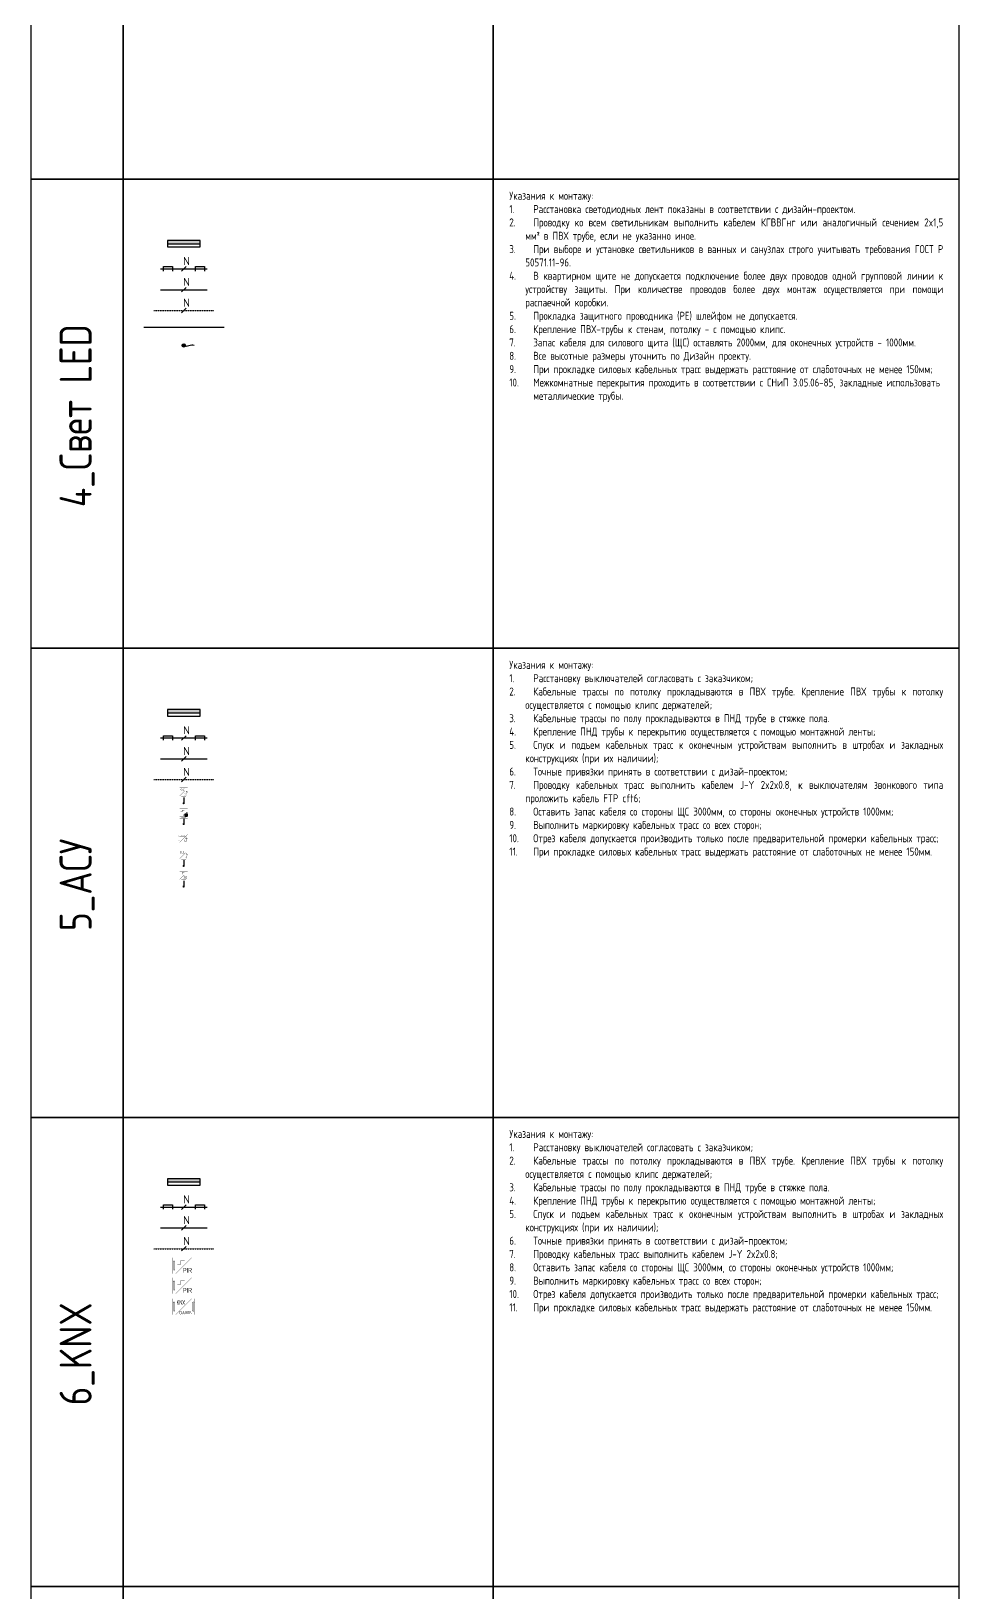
# Model space of a CAD drawing. Header units: millimetres. Extents: x -298345 to 861279, y -149517 to 72226.
# Drawn here: x -215071 to -186103, y -32478 to 16302 of the extents above; entities that cross this region are included whole.
import ezdxf
from ezdxf.enums import TextEntityAlignment as Align

# ---------------------------------------------------------------- set-up
doc = ezdxf.new("R2010")
doc.units = ezdxf.units.MM
doc.linetypes.add('JIS_02_0.7', pattern=[1.35, 0.75, -0.6])
doc.layers.get('0').update_dxf_attribs({"plot": 0})
for name, color, linetype in [('0_UNC_0 Лоток', 1, 'Continuous'), ('0_UNC_0 Щит', 1, 'Continuous'), ('0_UNC_4 LED. Оборудование 24', 1, 'Continuous'), ('0_UNC_4 LED. Трассы 24', 5, 'Continuous'), ('0_UNC_5 АСУ. Оборудование', 1, 'Continuous'), ('0_UNC_5 АСУ. Трассы', 1, 'Continuous'), ('0_UNC_6 KNX. Оборудование', 1, 'Continuous'), ('0_UNC_6 KNX. Трассы', 1, 'Continuous')]:
    doc.layers.add(name, color=color, linetype=linetype)
doc.styles.add('Unecom', font='GOST2304A_0.ttf', dxfattribs={"height": 2.5})
doc.styles.add('Unecom 2', font='isocpeur.ttf', dxfattribs={"height": 2})
doc.styles.add('Unecom 2.0', font='isocpeur.ttf', dxfattribs={"height": 2})
doc.styles.add('СГЕНЕРИР_СТИЛЬ_1', font='')
doc.styles.get('СГЕНЕРИР_СТИЛЬ_1').set_extended_font_data('Arial Кириллический')
doc.linetypes.add('зигзаг', pattern='A,0.00254,-5.08,[131,ltypeshp.shx,S=5.08,R=0,X=-5.08,Y=0],-10.16,[131,ltypeshp.shx,S=5.08,R=180,X=5.08,Y=0],-5.08', length=20.32254)

# ---------------------------------------------------------------- blocks, each defined once
blk = doc.blocks.new('*U12')
at = {"linetype": 'ByBlock', "lineweight": -2}
h = blk.add_hatch(color=0, dxfattribs=at)
h.dxf.hatch_style = 1
h.paths.add_polyline_path([(0.7, 0, 1), (-0.7, 0, 1)])
at = {"color": 0, "linetype": 'ByBlock', "lineweight": -2}
blk.add_line((0, 3.5), (0, 0), dxfattribs=at)
at = {"color": 0, "linetype": 'ByBlock', "lineweight": -2, "const_width": 0.075}
for points in [[(-2.51, 9.56), (2.49, 9.56), (2.49, 4.52), (-2.51, 4.52), (-2.51, 9.56)], [(2.49, 9.56), (-2.49, 4.52)], [(2.49, 4.52), (2.49, 3.5), (-2.49, 3.5), (-2.49, 4.52), (1.56, 4.52)], [(-1.52, 4), (-1.22, 4.3)], [(-1.22, 3.71), (-1.52, 4)], [(1.39, 4.15), (-1.37, 4.15)], [(1.39, 3.86), (-1.37, 3.86)], [(2.08, 5.45), (1.96, 5.86), (1.64, 6.14), (1.21, 6.2), (0.82, 6.02), (0.59, 5.66), (0.59, 5.24), (0.82, 4.87), (1.21, 4.7), (1.63, 4.76), (1.96, 5.04), (2.08, 5.45), (2.08, 5.45)], [(1.69, 5.43), (1.64, 5.63), (1.48, 5.77), (1.27, 5.8), (1.07, 5.71), (0.96, 5.53), (0.96, 5.32), (1.07, 5.14), (1.27, 5.06), (1.47, 5.09), (1.63, 5.22), (1.69, 5.43), (1.69, 5.43)], [(1.52, 4), (1.24, 4.29), (1.52, 4), (1.24, 3.71), (1.52, 4)]]:
    blk.add_lwpolyline(points, dxfattribs=at)
at = {"color": 0, "linetype": 'ByBlock', "lineweight": -2, "style": 'Unecom 2', "width": 0.72352}
blk.add_text('KNX', height=1.5, rotation=0.35254, dxfattribs=at).set_placement((-2.24, 7.62), (0.47, 7.63), align=Align.FIT)
at = {"color": 18, "ltscale": 0.4, "true_color": 0x000000, "style": 'Unecom'}
blk.add_attdef('KNX', (-4.14, 11.88), '', height=2.5, dxfattribs=at)
at = {"color": 0, "linetype": 'ByBlock', "lineweight": -2, "style": 'Unecom'}
blk.add_attdef('№1', (1.35, 6.52), '', height=1.5, dxfattribs=at)
blk = doc.blocks.new('*U13')
at = {"linetype": 'ByBlock', "lineweight": -2}
h = blk.add_hatch(color=0, dxfattribs=at)
h.dxf.hatch_style = 1
h.paths.add_polyline_path([(0.7, 0, 1), (-0.7, 0, 1)])
at = {"color": 0, "linetype": 'ByBlock', "lineweight": -2}
blk.add_line((0, 3.5), (0, 0), dxfattribs=at)
for points, const_width in [([(-2.51, 9.56), (2.49, 9.56), (2.49, 4.52), (-2.51, 4.52), (-2.51, 9.56)], 0.075), ([(2.49, 9.56), (-2.49, 4.52)], 0.075), ([(2.49, 4.52), (2.49, 3.5), (-2.49, 3.5), (-2.49, 4.52), (1.56, 4.52)], 0.075), ([(-1.96, 7.62), (-0.97, 7.62), (-0.97, 8.76), (0.41, 8.76)], 0.139), ([(-1.52, 4), (-1.22, 4.3)], 0.075), ([(-1.22, 3.71), (-1.52, 4)], 0.075), ([(1.39, 4.15), (-1.37, 4.15)], 0.075), ([(1.39, 3.86), (-1.37, 3.86)], 0.075), ([(1.52, 4), (1.24, 4.29), (1.52, 4), (1.24, 3.71), (1.52, 4)], 0.075)]:
    blk.add_lwpolyline(points, dxfattribs=dict(at, const_width=const_width))
for points in [[(0.84, 6.31), (2.23, 6.31), (2.23, 4.91), (0.84, 4.91)], [(1.05, 6.1), (2.05, 6.1), (2.05, 5.11), (1.05, 5.11)]]:
    blk.add_lwpolyline(points, close=True, dxfattribs=at)
at = {"color": 0, "linetype": 'ByBlock', "lineweight": -2, "insert": (-0.55, 6.07), "char_height": 1, "attachment_point": 1, "style": 'Unecom 2.0'}
blk.add_mtext_dynamic_manual_height_columns('t%%D', width=2, gutter_width=12.5, heights=[0], dxfattribs=at)
at = {"color": 18, "ltscale": 0.4, "true_color": 0x000000, "style": 'Unecom'}
blk.add_attdef('KNX', (-4.14, 11.88), '', height=2.5, dxfattribs=at)
at = {"color": 0, "linetype": 'ByBlock', "lineweight": -2, "style": 'Unecom'}
blk.add_attdef('№1', (1.35, 6.52), '', height=1.5, dxfattribs=at)
blk = doc.blocks.new('*U14')
at = {"linetype": 'ByBlock', "lineweight": -2}
h = blk.add_hatch(color=0, dxfattribs=at)
h.dxf.hatch_style = 1
h.paths.add_polyline_path([(0.7, 0, 1), (-0.7, 0, 1)])
at = {"color": 0, "linetype": 'ByBlock', "lineweight": -2}
blk.add_line((0, 3.5), (0, 0), dxfattribs=at)
at = {"color": 0, "linetype": 'ByBlock', "lineweight": -2, "const_width": 0.075}
for points in [[(-2.51, 9.56), (2.49, 9.56), (2.49, 4.52), (-2.51, 4.52), (-2.51, 9.56)], [(2.49, 9.56), (-2.49, 4.52)], [(2.49, 4.52), (2.49, 3.5), (-2.49, 3.5), (-2.49, 4.52), (1.56, 4.52)], [(-1.52, 4), (-1.22, 4.3)], [(-1.22, 3.71), (-1.52, 4)], [(1.39, 4.15), (-1.37, 4.15)], [(1.39, 3.86), (-1.37, 3.86)], [(1.69, 5.43), (1.64, 5.63), (1.48, 5.77), (1.27, 5.8), (1.07, 5.71), (0.96, 5.53), (0.96, 5.32), (1.07, 5.14), (1.27, 5.06), (1.47, 5.09), (1.63, 5.22), (1.69, 5.43), (1.69, 5.43)], [(1.52, 4), (1.24, 4.29), (1.52, 4), (1.24, 3.71), (1.52, 4)]]:
    blk.add_lwpolyline(points, dxfattribs=at)
at = {"color": 0, "linetype": 'Continuous', "const_width": 0.075}
blk.add_lwpolyline([(2, 6.13), (0.64, 6.13), (0.64, 4.71), (2, 4.71)], close=True, dxfattribs=at)
at = {"color": 0, "style": 'Unecom 2', "width": 0.623724}
blk.add_text('BELL', height=1.5, rotation=0.35254, dxfattribs=at).set_placement((-2.14, 7.84), (0.58, 7.86), align=Align.FIT)
at = {"color": 18, "ltscale": 0.4, "true_color": 0x000000, "style": 'Unecom'}
blk.add_attdef('KNX', (-4.14, 11.88), '', height=2.5, dxfattribs=at)
at = {"color": 0, "linetype": 'ByBlock', "lineweight": -2, "style": 'Unecom'}
blk.add_attdef('№1', (1.35, 6.52), '', height=1.5, dxfattribs=at)
blk = doc.blocks.new('*U15')
at = {"color": 0, "linetype": 'ByBlock', "lineweight": -2}
for points, const_width in [([(-3.52, 5), (-2.5, 5), (-2.5, 0), (-3.52, 0), (-3.52, 5)], 0.075), ([(-2.5, 5), (2.5, 5), (2.5, 0), (-2.5, 0), (-2.5, 5)], 0.075), ([(2.5, 5), (-2.49, 0)], 0.075), ([(-3, 0.97), (-3.3, 1.27)], 0.075), ([(-3, 4.02), (-3.29, 3.73), (-3, 4.02), (-2.71, 3.73), (-3, 4.02)], 0.075), ([(-3.15, 3.88), (-3.15, 1.12)], 0.075), ([(-2.71, 1.27), (-3, 0.97)], 0.075), ([(-2.86, 3.88), (-2.86, 1.12)], 0.075), ([(-2.01, 2.88), (-1.02, 2.88), (-1.02, 4.02), (0.36, 4.02)], 0.139)]:
    blk.add_lwpolyline(points, dxfattribs=dict(at, const_width=const_width))
at = {"color": 0, "linetype": 'ByBlock', "lineweight": -2, "insert": (-0.28, 1.78), "char_height": 1.5, "attachment_point": 1, "style": 'Unecom'}
blk.add_mtext_dynamic_manual_height_columns('PIR', width=1.0762, gutter_width=0.125, heights=[0], dxfattribs=at)
at = {"color": 18, "ltscale": 0.4, "true_color": 0x000000, "style": 'Unecom'}
blk.add_attdef('KNX', (-5.12, 6.44), '', height=2.5, dxfattribs=at)
blk = doc.blocks.new('*U16')
at = {"color": 0, "linetype": 'ByBlock', "lineweight": -2}
for points, const_width in [([(-3.52, 5), (-2.5, 5), (-2.5, 0), (-3.52, 0), (-3.52, 5)], 0.075), ([(-2.5, 5), (2.5, 5), (2.5, 0), (-2.5, 0), (-2.5, 5)], 0.075), ([(2.5, 5), (-2.49, 0)], 0.075), ([(-3, 0.97), (-3.3, 1.27)], 0.075), ([(-3, 4.02), (-3.29, 3.73), (-3, 4.02), (-2.71, 3.73), (-3, 4.02)], 0.075), ([(-3.15, 3.88), (-3.15, 1.12)], 0.075), ([(-2.71, 1.27), (-3, 0.97)], 0.075), ([(-2.86, 3.88), (-2.86, 1.12)], 0.075), ([(-2.01, 2.88), (-1.02, 2.88), (-1.02, 4.02), (0.36, 4.02)], 0.139)]:
    blk.add_lwpolyline(points, dxfattribs=dict(at, const_width=const_width))
at = {"color": 0, "linetype": 'ByBlock', "lineweight": -2, "insert": (-0.28, 1.78), "char_height": 1.5, "attachment_point": 1, "style": 'Unecom'}
blk.add_mtext_dynamic_manual_height_columns('PIR', width=1.0762, gutter_width=0.125, heights=[0], dxfattribs=at)
at = {"color": 18, "ltscale": 0.4, "true_color": 0x000000, "style": 'Unecom'}
blk.add_attdef('KNX', (-5.12, 6.44), '', height=2.5, dxfattribs=at)
blk = doc.blocks.new('*U17')
at = {"color": 0, "linetype": 'ByBlock', "lineweight": -2, "const_width": 0.075}
for points in [[(-3.52, 5), (-2.5, 5), (-2.5, 0), (-3.52, 0), (-3.52, 5)], [(-2.5, 5), (2.5, 5), (2.5, 0), (-2.5, 0), (-2.5, 5)], [(2.5, 5), (-2.49, 0)], [(2.5, 5), (3.52, 5), (3.52, 0), (2.5, 0), (2.5, 5)], [(-3, 0.97), (-3.3, 1.27)], [(-3, 4.02), (-3.29, 3.73), (-3, 4.02), (-2.71, 3.73), (-3, 4.02)], [(-3.15, 3.88), (-3.15, 1.12)], [(-2.71, 1.27), (-3, 0.97)], [(-2.86, 3.88), (-2.86, 1.12)], [(3.01, 0.97), (2.71, 1.27)], [(3.01, 4.02), (2.73, 3.73), (3.01, 4.02), (3.3, 3.73), (3.01, 4.02)], [(2.86, 3.88), (2.86, 1.12)], [(3.3, 1.27), (3.01, 0.97)], [(3.15, 3.88), (3.15, 1.12)]]:
    blk.add_lwpolyline(points, dxfattribs=at)
at = {"color": 0, "linetype": 'ByBlock', "lineweight": -2, "style": 'Unecom 2', "width": 0.72352}
blk.add_text('KNX', height=1.5, rotation=0.3525, dxfattribs=at).set_placement((-2.24, 3.06), (0.48, 3.07), align=Align.FIT)
at = {"color": 0, "linetype": 'ByBlock', "lineweight": -2, "insert": (-1.33, 1.14), "char_height": 1, "attachment_point": 1, "style": 'Unecom'}
blk.add_mtext_dynamic_manual_height_columns('DAIKIN', width=1.5, gutter_width=0.125, heights=[0], dxfattribs=at)
at = {"color": 18, "ltscale": 0.4, "true_color": 0x000000, "style": 'Unecom'}
blk.add_attdef('KNX', (-5.12, 6.44), '', height=2.5, dxfattribs=at)
blk = doc.blocks.new('*U35')
at = {"color": 0, "linetype": 'ByBlock', "lineweight": -2}
for points, const_width in [([(-3.53, 5), (-2.51, 5), (-2.51, 0), (-3.53, 0), (-3.53, 5)], 0.075), ([(-3.01, 0.97), (-3.31, 1.27)], 0.075), ([(-3.02, 4.02), (-3.31, 3.73), (-3.02, 4.02), (-2.73, 3.73), (-3.02, 4.02)], 0.075), ([(-3.16, 3.88), (-3.16, 1.12)], 0.075), ([(-2.72, 1.27), (-3.01, 0.97)], 0.075), ([(-2.87, 3.88), (-2.87, 1.12)], 0.075), ([(2.49, 5), (-2.51, 0)], 0.109), ([(2.49, 5), (-2.51, 0)], 0.109), ([(-2.49, 5), (2.49, 5), (2.49, 0), (-2.49, 0), (-2.49, 5)], 0.109), ([(-1.96, 3.91), (0.99, 3.91), (0.99, 4.64), (-1.96, 3.91)], 0.109)]:
    blk.add_lwpolyline(points, dxfattribs=dict(at, const_width=const_width))
at = {"color": 0, "linetype": 'ByBlock', "lineweight": -2, "style": 'Unecom 2', "width": 1.102565}
blk.add_text('U', height=1.5, dxfattribs=at).set_placement((0.43, 0.17), (1.75, 0.17), align=Align.FIT)
at = {"color": 18, "ltscale": 0.4, "true_color": 0x000000, "style": 'Unecom'}
blk.add_attdef('KNX', (-4.14, 11.88), '', height=2.5, dxfattribs=at)
at = {"color": 0, "linetype": 'ByBlock', "lineweight": -2, "style": 'Unecom'}
blk.add_attdef('№', (1.02, 1.67), '', height=2, dxfattribs=at)
blk = doc.blocks.new('*U36')
at = {"linetype": 'ByBlock', "lineweight": -2}
h = blk.add_hatch(color=0, dxfattribs=at)
h.dxf.hatch_style = 1
h.paths.add_polyline_path([(0.7, 0, 1), (-0.7, 0, 1)])
at = {"color": 0, "linetype": 'ByBlock', "lineweight": -2}
blk.add_line((0, 3.5), (0, 0), dxfattribs=at)
for points, const_width in [([(-2.51, 9.56), (2.49, 9.56), (2.49, 4.52), (-2.51, 4.52), (-2.51, 9.56)], 0.075), ([(2.49, 9.56), (-2.49, 4.52)], 0.075), ([(2.49, 4.52), (2.49, 3.5), (-2.49, 3.5), (-2.49, 4.52), (1.56, 4.52)], 0.075), ([(-1.96, 7.62), (-0.97, 7.62), (-0.97, 8.76), (0.41, 8.76)], 0.139), ([(-1.52, 4), (-1.22, 4.3)], 0.075), ([(-1.22, 3.71), (-1.52, 4)], 0.075), ([(1.39, 4.15), (-1.37, 4.15)], 0.075), ([(1.39, 3.86), (-1.37, 3.86)], 0.075), ([(1.52, 4), (1.24, 4.29), (1.52, 4), (1.24, 3.71), (1.52, 4)], 0.075)]:
    blk.add_lwpolyline(points, dxfattribs=dict(at, const_width=const_width))
at = {"color": 0, "lineweight": -2, "style": 'Unecom 2', "width": 0.601191}
blk.add_text('СО2', height=1.8, dxfattribs=at).set_placement((-0.18, 4.87), (2.2, 4.87), align=Align.FIT)
at = {"color": 18, "ltscale": 0.4, "true_color": 0x000000, "style": 'Unecom'}
blk.add_attdef('KNX', (-4.14, 11.88), '', height=2.5, dxfattribs=at)
blk = doc.blocks.new('ЩС-65')
h = blk.add_hatch(color=1)
h.dxf.hatch_style = 1
h.paths.add_polyline_path([(1014, 0), (1014, 101), (0, 101), (0, 0)])
at = {"color": 1}
for points in [[(0, 101), (0, -101), (1014, -101), (1014, 101), (0, 101)], [(0, 0), (1014, 0)]]:
    blk.add_lwpolyline(points, dxfattribs=at)
blk = doc.blocks.new('*U10')
h = blk.add_hatch()
h.set_pattern_fill('ANGLE', color=0)
h.set_pattern_definition([(0, (-2.5674, 3.856), (0, 6.985), [5.08, -1.905]), (90, (-2.5674, 3.856), (-6.985, 4e-16), [5.08, -1.905])])
h.paths.add_polyline_path([(1.2, -1.3, 1), (-1.3, -1.3, 1)])
at = {"linetype": 'ByBlock'}
h = blk.add_hatch(color=0, dxfattribs=at)
h.dxf.hatch_style = 1
h.paths.add_polyline_path([(0, 0, 1), (0, -2.5, 1)])
at = {"color": 0, "linetype": 'ByBlock'}
blk.add_circle((0, -1.3), 1.25, dxfattribs=at)
at = {"color": 0, "linetype": 'ByBlock', "start_tangent": (7.660218, -6.306333), "end_tangent": (10.001371, -7.711266)}
blk.add_spline([(0, -1.3), (8, -1.2)], degree=3, dxfattribs=at)

msp = doc.modelspace()

# ---------------------------------------------------------------- linework, layer by layer
at = {"ltscale": 10}
for points in [[(-212203, 11679), (-215071, 11679), (-215071, 26334), (-212203, 26334)], [(-212203, 26334), (-200647, 26334), (-200647, 11679), (-212203, 11679)], [(-200647, 26334), (-186103, 26334), (-186103, 11679), (-200647, 11679)], [(-212203, -2975), (-215071, -2975), (-215071, 11679), (-212203, 11679)], [(-212203, 11679), (-200647, 11679), (-200647, -2975), (-212203, -2975)], [(-200647, 11679), (-186103, 11679), (-186103, -2975), (-200647, -2975)], [(-212203, -17629), (-215071, -17629), (-215071, -2975), (-212203, -2975)], [(-212203, -2975), (-200647, -2975), (-200647, -17629), (-212203, -17629)], [(-200647, -2975), (-186103, -2975), (-186103, -17629), (-200647, -17629)], [(-212203, -32283), (-215071, -32283), (-215071, -17629), (-212203, -17629)], [(-212203, -17629), (-200647, -17629), (-200647, -32283), (-212203, -32283)], [(-200647, -17629), (-186103, -17629), (-186103, -32283), (-200647, -32283)], [(-212203, -46937), (-215071, -46937), (-215071, -32283), (-212203, -32283)], [(-212203, -32283), (-200647, -32283), (-200647, -46937), (-212203, -46937)], [(-200647, -32283), (-186103, -32283), (-186103, -46937), (-200647, -46937)]]:
    msp.add_lwpolyline(points, close=True, dxfattribs=at)
at = {"layer": '0_UNC_0 Лоток', "color": 1}
for points in [[(-211037, 8878), (-209574, 8878)], [(-210937, 8808), (-210937, 8948), (-210657, 8948), (-210657, 8808)], [(-210376, 8808), (-210235, 8949)], [(-209937, 8808), (-209937, 8948), (-209657, 8948), (-209657, 8808)], [(-211037, -5776), (-209574, -5776)], [(-210937, -5846), (-210937, -5706), (-210657, -5706), (-210657, -5846)], [(-210376, -5846), (-210235, -5705)], [(-209937, -5846), (-209937, -5706), (-209657, -5706), (-209657, -5846)], [(-211037, -20430), (-209574, -20430)], [(-210937, -20500), (-210937, -20360), (-210657, -20360), (-210657, -20500)], [(-210376, -20501), (-210235, -20359)], [(-209937, -20500), (-209937, -20360), (-209657, -20360), (-209657, -20500)]]:
    msp.add_lwpolyline(points, dxfattribs=at)
at = {"layer": '0_UNC_4 LED. Оборудование 24', "color": 6, "linetype": 'зигзаг', "ltscale": 0.1}
msp.add_line((-211554, 7056), (-209049, 7056), dxfattribs=at)
at = {"layer": '0_UNC_4 LED. Трассы 24'}
for points in [[(-210376, 8158), (-210235, 8299)], [(-211037, 8228), (-209574, 8228)], [(-210376, 7508), (-210235, 7649)]]:
    msp.add_lwpolyline(points, dxfattribs=at)
at = {"layer": '0_UNC_4 LED. Трассы 24', "linetype": 'JIS_02_0.7', "ltscale": 2}
msp.add_lwpolyline([(-211240, 7578), (-209372, 7578)], dxfattribs=at)
at = {"layer": '0_UNC_5 АСУ. Трассы'}
for points in [[(-211037, -6426), (-209574, -6426)], [(-210376, -6496), (-210235, -6355)], [(-210376, -7146), (-210235, -7005)]]:
    msp.add_lwpolyline(points, dxfattribs=at)
at = {"layer": '0_UNC_5 АСУ. Трассы', "linetype": 'JIS_02_0.7', "ltscale": 2}
msp.add_lwpolyline([(-211240, -7076), (-209372, -7076)], dxfattribs=at)
at = {"layer": '0_UNC_6 KNX. Трассы'}
for points in [[(-211037, -21080), (-209574, -21080)], [(-210376, -21151), (-210235, -21009)]]:
    msp.add_lwpolyline(points, dxfattribs=at)
at = {"layer": '0_UNC_6 KNX. Трассы', "linetype": 'JIS_02_0.7', "ltscale": 2}
msp.add_lwpolyline([(-211240, -21730), (-209372, -21730)], dxfattribs=at)
at = {"layer": '0_UNC_6 KNX. Трассы', "color": 1}
msp.add_lwpolyline([(-210376, -21801), (-210235, -21659)], dxfattribs=at)

# ---------------------------------------------------------------- block references
at = {"layer": '0_UNC_0 Щит', "color": 1}
for p in [(-210813, 9663), (-210813, -4991), (-210813, -19645)]:
    msp.add_blockref('ЩС-65', p, dxfattribs=at)
at = {"layer": '0_UNC_4 LED. Оборудование 24', "color": 6, "linetype": 'ByBlock', "xscale": 40, "yscale": 40, "zscale": 40}
msp.add_blockref('*U10', (-210306, 6538), dxfattribs=at)
at = {"layer": '0_UNC_5 АСУ. Оборудование', "color": 116, "ltscale": 0.4, "true_color": 0x136734, "xscale": 50, "yscale": 50, "zscale": 50}
msp.add_blockref('*U12', (-210310, -7813), dxfattribs=at).add_auto_attribs({'№1': 'n'})
at = {"layer": '0_UNC_5 АСУ. Оборудование', "color": 6, "ltscale": 0.4, "xscale": 50, "yscale": 50, "zscale": 50}
msp.add_blockref('*U13', (-210310, -8466), dxfattribs=at).add_auto_attribs({'№1': 'n'})
at = {"layer": '0_UNC_5 АСУ. Оборудование', "color": 5, "ltscale": 0.4, "xscale": 50, "yscale": 50, "zscale": 50}
msp.add_blockref('*U35', (-210310, -9036), dxfattribs=at).add_auto_attribs({'№': '4'})
at = {"layer": '0_UNC_5 АСУ. Оборудование', "color": 32, "ltscale": 0.4, "true_color": 0xcd6928, "xscale": 50, "yscale": 50, "zscale": 50}
msp.add_blockref('*U14', (-210310, -9771), dxfattribs=at).add_auto_attribs({'№1': 'n'})
at = {"layer": '0_UNC_5 АСУ. Оборудование', "color": 3, "ltscale": 0.4, "xscale": 50, "yscale": 50, "zscale": 50}
msp.add_blockref('*U36', (-210310, -10416), dxfattribs=at)
at = {"layer": '0_UNC_6 KNX. Оборудование', "color": 1, "ltscale": 0.4, "xscale": 100, "yscale": 100, "zscale": 100}
msp.add_blockref('*U15', (-210310, -22509), dxfattribs=at)
at = {"layer": '0_UNC_6 KNX. Оборудование', "color": 67, "ltscale": 0.4, "true_color": 0x727430, "xscale": 100, "yscale": 100, "zscale": 100}
msp.add_blockref('*U16', (-210310, -23134), dxfattribs=at)
at = {"layer": '0_UNC_6 KNX. Оборудование', "color": 5, "ltscale": 0.4, "xscale": 100, "yscale": 100, "zscale": 100}
msp.add_blockref('*U17', (-210310, -23790), dxfattribs=at)

# ---------------------------------------------------------------- texts
at = {"char_height": 250, "width": 13510.6, "attachment_point": 1, "style": 'Unecom'}
for s, insert in [('\\pxi-3,l3,sm1,t3;Указания к монтажу:{\\C0;\\P\\pi-2,l2,qj;1.^IРасстановка светодиодных лент показаны в соответствии с дизайн-проектом.\\P\\C7;2.^IПроводку ко всем светильникам выполнить кабелем КГВВГнг или аналогичный сечением 2x1,5 мм² в ПВХ трубе, если не указанно иное.\\P3.^IПри выборе и установке светильников в ванных и санузлах строго учитывать требования ГОСТ Р 50571.11-96.\\P4.^IВ квартирном щите не допускается подключение более двух проводов одной групповой линии к устройству защиты. При количестве проводов более двух монтаж осуществляется при помощи распаечной коробки.\\P\\C0;5.^IПрокладка защитного проводника (PE) шлейфом не допускается.\\P6.^IКрепление ПВХ-трубы к стенам, потолку - с помощью клипс.\\P7.^IЗапас кабеля для силового щита (ЩС) оставлять 2000мм, для оконечных устройств - 1000мм.\\P8.^IВсе высотные размеры уточнить по Дизайн проекту.\\P}9.^IПри прокладке силовых кабельных трасс выдержать расстояние от слаботочных не менее 150мм;\\P10.^IМежкомнатные перекрытия проходить в соответствии с СНиП 3.05.06-85, закладные использовать металлические трубы. ', (-200140, 11288)), ('\\pxi-2,l2,sm1,qj,t3;Указания к монтажу:\\P1.^IРасстановку выключателей согласовать с заказчиком; \\P2.^IКабельные трассы по потолку прокладываются в ПВХ трубе. Крепление ПВХ трубы к потолку осуществляется с помощью клипс держателей; \\P3.^IКабельные трассы по полу прокладываются в ПНД трубе в стяжке пола.\\P4.^IКрепление ПНД трубы к перекрытию осуществляется с помощью монтажной ленты;\\P5.^IСпуск и подъем кабельных трасс к оконечным устройствам выполнить в штробах и закладных конструкциях (при их наличии);\\P6.^IТочные привязки принять в соответствии с дизай-проектом;\\P7.^IПроводку кабельных трасс выполнить кабелем J-Y 2x2x0.8, к выключателям звонкового типа проложить кабель FTP cft6;\\P8.^IОставить запас кабеля со стороны ЩС 3000мм, со стороны оконечных устройств 1000мм;\\P9.^IВыполнить маркировку кабельных трасс со всех сторон;\\P10.^IОтрез кабеля допускается производить только после предварительной промерки кабельных трасс;\\P11.^IПри прокладке силовых кабельных трасс выдержать расстояние от слаботочных не менее 150мм.', (-200140, -3366)), ('\\pxi-2,l2,sm1,qj,t3;Указания к монтажу:\\P1.^IРасстановку выключателей согласовать с заказчиком; \\P2.^IКабельные трассы по потолку прокладываются в ПВХ трубе. Крепление ПВХ трубы к потолку осуществляется с помощью клипс держателей; \\P3.^IКабельные трассы по полу прокладываются в ПНД трубе в стяжке пола.\\P4.^IКрепление ПНД трубы к перекрытию осуществляется с помощью монтажной ленты;\\P5.^IСпуск и подъем кабельных трасс к оконечным устройствам выполнить в штробах и закладных конструкциях (при их наличии);\\P6.^IТочные привязки принять в соответствии с дизай-проектом;\\P7.^IПроводку кабельных трасс выполнить кабелем J-Y 2x2x0.8;\\P8.^IОставить запас кабеля со стороны ЩС 3000мм, со стороны оконечных устройств 1000мм;\\P9.^IВыполнить маркировку кабельных трасс со всех сторон;\\P10.^IОтрез кабеля допускается производить только после предварительной промерки кабельных трасс;\\P11.^IПри прокладке силовых кабельных трасс выдержать расстояние от слаботочных не менее 150мм.', (-200140, -18020))]:
    msp.add_mtext(s, dxfattribs=dict(at, insert=insert))
at = {"char_height": 1000, "width": 14774.65, "attachment_point": 5, "rotation": 90, "style": 'Unecom'}
for s, insert in [('{\\fGOST 2.304 type A|b0|i0|c204|p34;4_Свет \\fGOST 2.304 type A|b0|i0|c0|p34;LED}', (-213637, 4292)), ('{\\fGOST 2.304 type A|b0|i0|c204|p34;5_АСУ}', (-213637, -10362)), ('{\\fGOST 2.304 type A|b0|i0|c204|p34;6_\\fGOST 2.304 type A|b0|i0|c0|p34;KNX}', (-213637, -25016))]:
    msp.add_mtext(s, dxfattribs=dict(at, insert=insert))
at = {"layer": '0_UNC_0 Лоток', "color": 1, "char_height": 250, "width": 1354, "attachment_point": 5, "style": 'СГЕНЕРИР_СТИЛЬ_1'}
for insert in [(-209651, 9121), (-209651, -5534), (-209651, -20188)]:
    msp.add_mtext('\\pxql;{\\fISOCPEUR|b0|i0|c204|p34;N}', dxfattribs=dict(at, insert=insert))
at = {"layer": '0_UNC_4 LED. Трассы 24', "char_height": 250, "width": 1354, "attachment_point": 5, "style": 'СГЕНЕРИР_СТИЛЬ_1'}
for insert in [(-209651, 8471), (-209651, 7821)]:
    msp.add_mtext('\\pxql;{\\fISOCPEUR|b0|i0|c204|p34;N}', dxfattribs=dict(at, insert=insert))
at = {"layer": '0_UNC_5 АСУ. Трассы', "char_height": 250, "width": 1354, "attachment_point": 5, "style": 'СГЕНЕРИР_СТИЛЬ_1'}
for insert in [(-209651, -6184), (-209651, -6834)]:
    msp.add_mtext('\\pxql;{\\fISOCPEUR|b0|i0|c204|p34;N}', dxfattribs=dict(at, insert=insert))
at = {"layer": '0_UNC_6 KNX. Трассы', "char_height": 250, "width": 1354, "attachment_point": 5, "style": 'СГЕНЕРИР_СТИЛЬ_1'}
for insert in [(-209651, -20838), (-209651, -21488)]:
    msp.add_mtext('\\pxql;{\\fISOCPEUR|b0|i0|c204|p34;N}', dxfattribs=dict(at, insert=insert))

doc.saveas('drawing.dxf')
